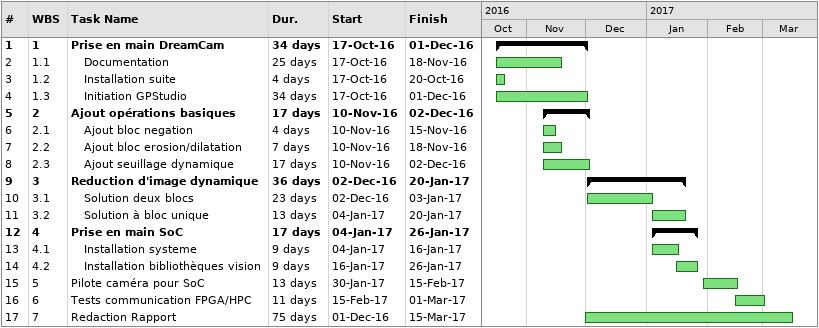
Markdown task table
| ID | WBS | Task | Duration | Start | Finish |
|---|---|---|---|---|---|
| 1 | 1 | **Prise en main DreamCam** | 34d | 2016-10-17 | 2016-12-01 |
| 2 | 1.1 | Documentation | 25d | 2016-10-17 | 2016-11-18 |
| 3 | 1.2 | Installation suite | 4d | 2016-10-17 | 2016-10-20 |
| 4 | 1.3 | Initiation GPStudio | 34d | 2016-10-17 | 2016-12-01 |
| 5 | 2 | **Ajout opérations basiques** | 17d | 2016-11-10 | 2016-12-02 |
| 6 | 2.1 | Ajout bloc negation | 4d | 2016-11-10 | 2016-11-15 |
| 7 | 2.2 | Ajout bloc erosion/dilatation | 7d | 2016-11-10 | 2016-11-18 |
| 8 | 2.3 | Ajout seuillage dynamique | 17d | 2016-11-10 | 2016-12-02 |
| 9 | 3 | **Reduction d'image dynamique** | 36d | 2016-12-02 | 2017-01-20 |
| 10 | 3.1 | Solution deux blocs | 23d | 2016-12-02 | 2017-01-03 |
| 11 | 3.2 | Solution à bloc unique | 13d | 2017-01-04 | 2017-01-20 |
| 12 | 4 | **Prise en main SoC** | 17d | 2017-01-04 | 2017-01-26 |
| 13 | 4.1 | Installation systeme | 9d | 2017-01-04 | 2017-01-16 |
| 14 | 4.2 | Installation bibliothèques vision | 9d | 2017-01-16 | 2017-01-26 |
| 15 | 5 | Pilote caméra pour SoC | 13d | 2017-01-30 | 2017-02-15 |
| 16 | 6 | Tests communication FPGA/HPC | 11d | 2017-02-15 | 2017-03-01 |
| 17 | 7 | Redaction Rapport | 75d | 2016-12-01 | 2017-03-15 |
